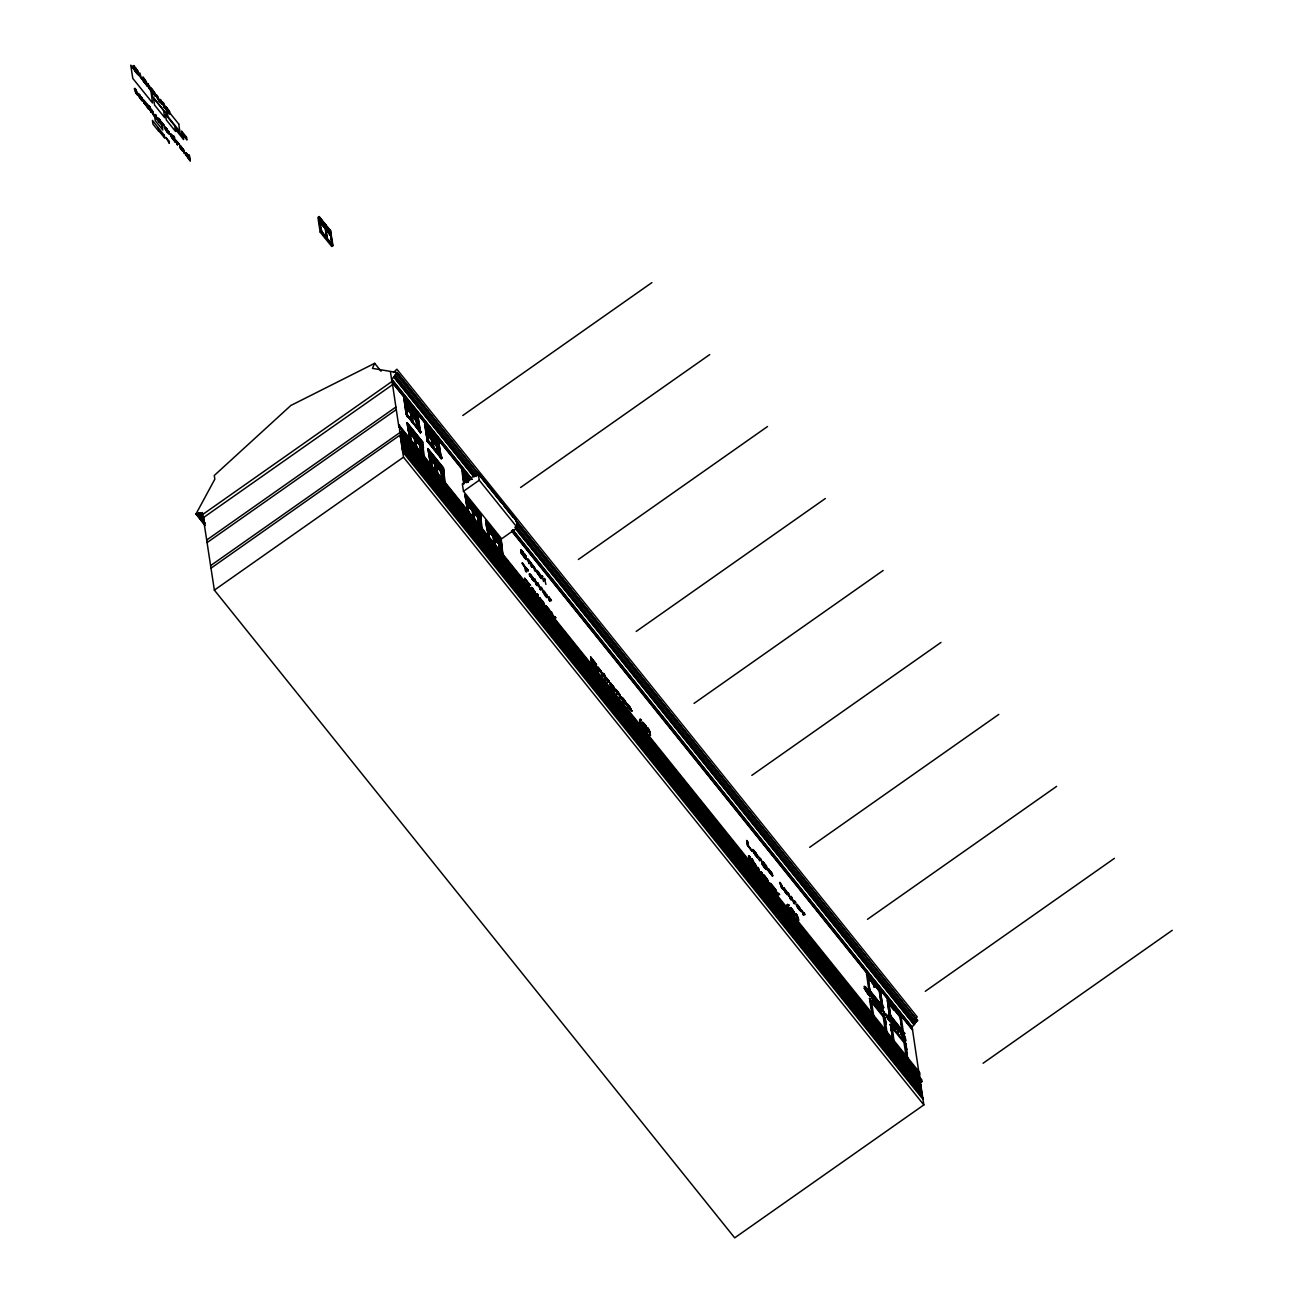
<?xml version="1.0" encoding="UTF-8"?>
<svg xmlns="http://www.w3.org/2000/svg" width="1303" height="1303" viewBox="0 0 1303 1303"><rect width="100%" height="100%" fill="white"/><g stroke="black" fill="none" stroke-linecap="round" stroke-linejoin="round"><path stroke-width="1.5" d="M155.106 94.37L152.321 91.959L152.532 90.396M171.279 135.105L173.706 139.682M546.592 607.198L549.475 611.824L548.335 611.14M901.562 1034.663C913.826 1048.508 894.395 1024.907 904.298 1038.54M549.1 612.296C548.27 612.247 541.25 603.582 550.371 614.316M765.382 864.687L766.343 865.86C769.552 877.456 756.636 856.364 765.382 867.586M773.2 889.77L770.904 886.301M869.867 996.127L869.736 994.352M179.537 146.799L180.384 146.816M179.7 146.473L180.189 148.184M536.364 571.805L540.077 575.144L536.282 570.453L537.243 571.659M874.264 1000.753L877.261 1005.444M892.115 1024.093L891.757 1022.334M550.355 614.381L548.954 609.511L550.061 610.586M550.55 613.729L548.84 613.224M381.046 371.225L374.678 363.309L372.446 368.374L397.171 372.528L391.633 379.662L471.784 479.439M478.12 472.908L516.281 520.402L517.389 527.715L501.639 538.79L463.477 491.296L462.353 483.983L478.12 472.908L479.243 480.221L915.129 1022.904L911.97 1027.383L912.491 1029.614L511.737 530.761M644.545 726.993C655.653 741.26 635.831 719.093 645.555 727.107M794.358 915.048L792.191 910.911L793.185 911.791M406.617 413.198L405.852 413.735L407.66 417.074M427.433 439.111L426.7 439.909L427.465 439.355L442.238 457.76L441.065 458.053L442.206 457.5L440.854 457.206L441.44 458.037M889.721 1015.982L889.949 1014.858L904.771 1033.507L903.875 1034.452L889.477 1016.161L887.343 999.808L901.204 1017.089L903.484 1033.132M411.813 407.904L409.94 404.956M419.159 429.925L416.911 415.266L411.715 408.784L412.139 407.676M428.394 442.271L426 426.895L437.564 441.294L439.974 455.822L437.727 441.18L430.772 431.472M432.531 434.697L432.954 433.59M873.075 983.097L867.717 976.729L879.281 991.127L881.512 1005.753L879.444 991.013L874.232 984.547C870.29 974.823 873.873 986.941 872.456 980.703M874.232 984.547L874.655 983.439M895.161 1009.564L893.272 1006.616M893.891 1009.011L888.532 1002.642L900.096 1017.04L902.327 1031.667L900.243 1016.926L895.047 1010.444L895.47 1009.336M166.556 108.475L169.455 113.752M769.193 882.848L772.923 886.301L769.275 882.652M889.412 1015.721L889.998 1015.118L889.216 1015.656L904.021 1033.719M788.755 905.308L788.103 906.676M788.396 905.504L788.315 907.572M133.932 66.876L138.493 72.659L136.31 69.303M521.851 551.088L526.347 559.655M623.257 701.242L621.564 697.17M539.833 588.875L540.745 590.015L541.999 588.516L540.957 587.213L540.191 588.679C532.422 570.681 545.696 600.357 538.286 584.917M794.407 903.875L795.661 902.376L794.618 901.073L793.869 902.539C786.458 886.398 796.345 907.116 793.494 902.735M794.016 902.442L794.618 901.073M790.579 907.523L792.419 909.934M791.263 909.103L792.566 909.82M142.939 78.017L145.757 81.731M183.006 149.829L180.645 146.425M611.009 683.863L613.632 687.593L610.26 684.091L611.172 686.551L614.902 690.867L612.931 688.717M891.594 1022.448L895.096 1025.64M164.308 126.88L167.305 129.192M627.215 703.767L626.857 705.298M137.613 73.734L133.118 65.59M180.417 146.653L180.123 145.35M525.646 558.417L525.272 556.935M610.96 683.994L609.951 682.658L611.188 683.489M753.557 850.843L756.326 854.459L752.808 849.426M877.554 1004.108L874.118 999.499L875.372 1000.313M895.177 1026.064L891.659 1021.031M644.773 724.566L642.656 722.204M625.977 704.548L624.512 702.789M143.33 80.672L145.594 82.236M182.778 150.839L180.759 147.728L183.153 151.181M537.341 572.994L539.817 576.284M610.895 685.427L613.811 688.782L612.573 687.935M756.343 855.778L752.629 850.908L753.883 851.576M875.062 1002.268L877.978 1005.623L877.18 1005.232M894.575 1025.673L892.555 1024.223M787.533 904.38L787.159 905.504M167.338 108.866C164.781 104.973 172.745 115.934 167.826 109.485M650.539 735.446L649.545 730.722M798.413 920.798L798.544 918.729M142.825 99.81L139.242 94.81M168.999 131.864L169.423 133.672L165.579 127.841M543.481 591.79L547.618 597.311L547.195 595.504M629.365 706.389L631.646 710.754L628.095 705.037M771.848 873.043L772.598 875.469L768.754 869.638M797.436 904.917C810.499 922.817 789.227 895.21 799.944 908.761M797.306 905.536L800.351 909.315L797.159 905.65M538.432 584.803C535.386 590.129 532.911 569.036 536.575 584.819M790.237 898.695L788.25 893.141L790.237 898.695L791.165 899.836L792.094 898.663M537.862 583.353L536.885 584.558L534.425 579.395M791.524 897.213L790.563 898.418L788.087 893.255M142.939 100.836L138.721 95.461L142.597 101.097M543.954 592.865L546.234 596.399M800.172 910.455C806.036 916.481 790.709 897.653 800.058 910.162M205.043 525.565L196.053 513.887L214.832 479.146L214.262 475.497L290.846 405.477L374.678 363.309M921.026 1086.555L400.705 438.981M921.302 1088.38L400.982 440.805M921.579 1090.204L401.275 442.629M921.872 1092.028L401.552 444.47M922.426 1095.693L402.106 448.118M922.98 1099.357L402.676 451.783M393.473 372.511L396.878 369.221L917.214 1016.943L914.95 1019.141M554.655 616.596C556.951 620 554.801 614.641 553.628 617.475C547.162 605.406 554.687 615.179 552.879 617.671M553.775 617.361L554.801 616.482M166.703 130.854L165.514 128.508L169.569 133.981L166.67 131.554L164.487 127.108M546.592 596.481C548.644 602.556 536.152 580.796 546.706 594.999M629.544 708.783L627.737 705.591L631.792 711.08L627.297 705.786M772.402 876.039L768.689 870.29L768.786 871.121M799.097 909.787L801.426 911.481M870.078 996.192L870.143 995.134M133.134 67.772L134.258 69.271M139.877 73.001L141.555 78.897M142.972 76.861L143.916 78.033M142.271 78.131L145.219 81.389M144.796 79.434L145.985 81.144M134.421 88.995L135.724 92.822C139.942 99.517 133.851 86.519 136.962 94.191M135.056 88.392L136.929 92.122L136.049 91.031M145.643 82.04L146.066 82.822L142.385 77.903M135.089 89.826L136.294 93.393M135.984 90.558L136.017 89.598M145.985 83.376L145.317 82.545M144.177 80.525C140.072 75.997 145.887 86.242 146.131 83.262M146.18 84.679L142.646 79.108M146.75 83.083L147.337 86.112L146.392 84.923M148.086 83.881L150.692 90.591M148.689 87.643L147.695 83.799L148.363 84.63M148.281 85.2L147.614 84.369M149.161 85.933L150.285 87.382M138.672 95.005L140.187 95.803M148.917 88.197L148.444 85.102M151.93 89.37L151.132 88.067L153.624 91.08M139.502 95.298L141.701 98.784L140.594 96.65M152.321 91.959L152.239 90.233M151.702 92.904L152.809 93.979L150.969 88.181L152.549 96.389L166.882 114.224L165.904 107.791L151.555 89.94M152.646 94.093L152.565 92.399L154.992 95.591M144.291 100.901C141.457 96.178 144.519 104.892 145.187 103.344M160.188 99.647L161.149 100.836C164.536 109.875 153.607 93.816 157.875 96.455L158.705 100.184L160.725 101.976L160.35 99.533L160.562 102.09L159.552 101.243M144.812 103.996L143.623 102.53L148.689 108.817L146.425 104.566L148.526 108.931L147.337 107.449M145.659 103.556L146.816 103.735L144.438 100.787M146.653 103.833L148.005 105.217L146.262 104.68M148.493 106.195L151.409 112.53L150.806 111.097M148.949 105.706L150.92 108.849L149.959 108.328L150.496 110.511M158.526 99.549L156.735 95.347M149.161 107.025L150.725 111.716M149.878 107.856L149.91 106.895M161.149 100.836L160.35 99.533M165.009 108.133L163.673 103.002L162.175 101.813L163.054 105.168M162.924 103.116L162.256 102.285M152.207 113.003L151.816 109.957L153.217 114.762L162.419 126.228L161.1 121.521L162.419 123.329M151.669 110.071L154.634 115.853M163.657 103.963L164.764 105.413M164.65 107.693L163.543 106.113L164.504 107.807M153.298 114.371L152.793 111.178M165.269 108.051L165.041 107.774M169.993 113.833L165.579 108.002L168.967 113.019M156.23 115.446L156.588 118.964L156.23 115.446C153.819 112.009 157.028 119.192 154.096 115.511M165.432 108.1L166.523 109.68M162.142 125.772L162.794 130.007L155.269 120.658L154.617 116.407L155.236 117.107M168.543 110.755L166.377 107.335M158.591 119.501C160.448 127.189 153.901 111.683 160.432 120.642L159.275 119.746M166.963 110.087L168.869 112.465L165.66 107.188M160.432 120.642L158.787 119.127M162.745 124.062L163.999 125.56L163.298 124.485M163.901 124.958L162.891 124.485M165.286 128.15L168.494 131.815L165.416 127.955M166.833 131.44L169.569 133.981M173.592 136.001C174.309 140.317 172.517 133.655 174.537 137.19L175.27 141.913L173.788 140.219M173.999 139.844L171.719 135.431M174.097 140.431L173.429 139.91M176.003 140.366L176.687 143.672C178.967 147.451 176.117 138.59 177.485 144.975L176.003 140.366L179.048 144.307L177.11 141.441M182.827 149.373L183.088 150.252L180.661 147.369M182.485 149.878L183.267 151.457L180.596 147.842M183.446 149.454L184.358 153.542L183.723 149.943M188.642 154.748L190.157 160.758L189.603 155.937L188.642 154.748L188.723 156.425L185.629 152.679M188.902 158.298C180.482 147.044 194.212 162.24 186.769 154.161M186.101 155.073L189.293 159.047L187.681 157.728M190.157 160.758L189.212 159.569L190.319 160.644M330.75 230.973L319.186 216.575L317.932 217.471L320.163 232.097L331.728 246.495L332.998 245.599L330.539 230.843M319.154 217.682L322.085 220.402L322.476 225.452M320.326 221.836L325.229 228.709L326.646 237.96L321.564 231.625L319.186 216.575M321.792 220.956L324.724 223.676L324.936 228.514L324.594 226.315L319.496 219.865M320.375 222.21L325.473 228.546L320.082 221.999M322.607 222.813L322.786 224.898M330.392 230.729L327.46 228.009L330.392 230.729L330.604 235.566L330.262 233.367L325.164 226.917L330.734 233.025M320.163 232.097L321.434 231.201L332.998 245.599M327.281 227.781L325.294 224.393L328.437 231.95M326.043 229.263L330.653 235.924L332.07 245.176L331.125 235.599L325.75 229.051M196.15 514.473L197.404 513.594L205.043 523.089M205.076 523.383L197.453 513.887L198.707 512.991L203.805 519.327M203.936 520.206L198.838 513.871L200.125 513.138L203.936 517.894M202.763 514.441L391.91 381.502M469.813 478.869L391.991 382.007L469.748 478.494M203.268 517.731L392.415 384.792M206.688 540.028L395.835 407.09M405.282 404.972L405.347 400.868L410.559 407.35M207.079 542.585L396.226 409.647M406.992 405.722L408.246 409.875M408.49 409.696L407.855 405.575L408.49 409.696L410.624 412.367L409.989 408.23L410.298 410.233M405.591 407.92L410.738 413.1L412.09 421.977L408.719 417.774M406.113 406.748L407.627 409.859L407.92 407.269M407.318 407.872L408.165 407.562M411.715 408.784L410.706 407.236M406.145 414.501L403.995 398.148L417.872 415.429L420.315 431.358L417.709 415.543L403.849 398.262L406.275 414.191L420.38 432.287M406.585 414.501L420.527 432.791L419.371 431.358M410.852 412.253L411.455 411.667L415.983 417.432L410.82 412.106M412.66 412.774L416.292 419.419L415.022 415.722M411.145 414.24L411.145 409.679M411.259 414.973L416.406 420.152L417.481 427.254M210.597 565.632L399.744 432.694L399.418 424.957L398.637 425.381L919.641 1074.112L919.788 1078.412M413.295 416.911L411.781 413.8M416.911 415.266L418.247 428.508M407.041 422.677L422.661 442.108L407.041 422.677L408.034 428.752L407.204 423.328M416.585 425.918L416.406 420.152M410.787 439.795L409.109 426.586L420.674 440.968L422.905 455.594M200.125 513.138L202.486 512.616L214.36 590.129L734.697 1237.85L923.843 1104.911L920.472 1082.972L921.547 1081.979L401.21 434.257L401.829 431.602L399.744 432.694M409.403 428.215L411.536 430.886L412.171 435.463M210.988 568.189L401.21 434.257M408.36 429.29L410.184 439.697L407.937 428.459L410.331 439.583M409.093 430.804L409.696 430.202L413.605 436.407L412.074 433.166M411.145 431.602L414.533 437.955L413.279 434.274M410.136 433.085L411.764 436.326M411.846 432.873L411.536 435.446L410.038 432.352M424.648 424.175L438.688 441.342L441.131 457.272L438.525 441.44L424.648 424.175L427.319 441.538L428.622 442.873M426.097 430.886L426.162 426.781L432.677 434.583M414.435 435.707L417.204 442.499L415.69 439.404M420.38 432.905L421.39 431.586L420.038 431.293L420.625 432.124M419.908 443.02L415.364 437.254L416.879 440.365M413.914 438.411L415.396 437.401M410.868 442.401L409.109 426.586M417.432 438.215L417.742 440.219M415.185 440.577L417.172 449.014M427.807 431.635L429.062 435.772M428.345 433.915L428.671 431.472L429.29 435.609L431.44 438.28L430.169 434.583L430.479 436.57L431.961 435.577L434.094 442.825M417.432 442.792L417.204 437.938L417.204 442.499M421.879 452.271L420.674 440.968M428.443 435.772L426.928 432.661M422.237 442.043L424.501 457.223M430.495 436.717L426.602 430.527M214.36 590.129L403.49 457.19L400.135 435.251L920.472 1082.972M462.76 415.527L651.907 282.588M419.68 446.196L421.406 452.858M427.319 441.538L426.651 434.502M430.918 439.453L427.042 433.394M433.476 438.688L434.73 442.825M433.704 438.981L437.108 445.333L435.837 441.636M422.97 447.173L423.394 448.004L422.661 442.108M432.075 440.886L437.222 446.066L438.574 454.942M434.404 440.235L433.801 440.821L431.651 438.166L432.27 437.58L436.163 443.769L434.632 440.528M437.727 441.18L439.062 454.421M428.589 454.486L431 465.611L427.856 448.574L443.476 468.005L444.193 473.917L443.786 473.087M437.401 451.832L437.222 446.066M429.013 454.552L427.856 448.574M430.218 454.128L432.352 456.783L432.971 461.376M429.892 456.555L435.055 461.881M432.889 459.063L434.42 462.321L435.87 461.181L438.02 468.412L436.505 465.318M434.094 460.187L435.349 463.868L433.215 461.213L432.58 457.076L432.352 461.36L430.837 458.249M441.489 457.89L441.196 458.819L440.186 457.272M441.18 458.2L441.701 457.483L427.351 439.648M434.73 464.308L436.212 463.314M434.827 465.041L436.554 471.702M437.613 464.568L441.017 470.92L440.381 466.783L440.056 469.227M438.329 465.839L437.71 466.425L435.544 463.607L440.088 469.373M442.694 478.185L441.489 466.881L429.925 452.483L432.319 467.875M443.476 468.005L427.71 448.688M445.317 483.12L443.215 467.842L444.193 473.917M461.816 470.122L467.777 477.533L461.816 470.122L463.787 484.179M464.585 483.006L463.168 472.842L469.683 480.644M462.988 477.175L463.607 476.589L465.757 479.39L465.432 481.833M464.813 477.696L466.067 481.833M465.041 477.989L466.295 481.67M463.412 479.895L466.295 482.257M469.943 479.651L467.614 477.647M468.363 479.325L467.761 476.914M463.477 491.296L479.243 480.221M467.858 508.023L466.93 498.544L478.494 512.942L480.726 527.568M465.594 500.547L468.005 511.737L464.862 494.635L480.481 514.066L481.198 519.978L480.774 519.148M466.018 500.613L464.862 494.635L480.481 514.066M469.65 504.847L469.047 505.434L466.881 502.616L472.044 507.942M468.95 503.577L472.354 509.929L471.1 506.248M467.956 505.043L472.468 510.662L473.82 519.555M469.357 507.421L467.223 504.766L469.357 507.421L469.357 502.844L469.976 507.437M471.425 508.382L472.875 507.242L475.025 514.473L472.875 511.818L472.256 507.681L475.318 511.9M472.582 509.815L473.184 509.229L477.712 514.994L474.927 512.616M474.39 510.336L475.644 514.49M472.989 512.551L474.715 519.213M475.562 512.177L475.253 514.766L475.253 510.19M479.976 526.07L478.494 512.942M478.022 516.982L477.387 512.845L478.022 516.982L475.888 514.327M520.581 487.501L709.728 354.563M482.338 529.279L480.221 513.887L481.198 519.978M486.98 527.178L488.82 537.65L485.677 520.548L501.28 539.979L502.991 555.273L501.118 544.621L502.176 545.778M485.84 521.2L486.671 526.624L485.677 520.548M478.869 527.047L478.136 517.714L478.592 525.272M487.745 524.457L499.31 538.856L487.745 524.457L489.488 539.344L486.41 526.445M487.729 528.676L488.332 528.09L492.86 533.839L487.697 528.529M490.075 531.477L490.4 529.051M488.772 530.956L493.283 536.575L494.635 545.452M489.863 531.331L490.71 531.038M490.172 533.334L488.022 530.663L490.172 533.334L490.172 528.757L490.791 533.35M490.4 533.627L493.169 535.842L492.534 531.705L489.765 529.49M492.208 534.149L493.69 533.139L495.84 540.387M493.397 535.728L494 535.142L498.528 540.892L495.743 538.53M495.515 538.253L495.824 535.81L496.459 540.403M493.804 538.448L495.531 545.126M496.362 538.09L496.068 540.68L498.202 543.335L496.068 536.103M498.202 543.335L498.202 538.758L498.593 543.058M500.873 539.914L502.013 545.892M501.28 539.979L485.514 520.663M521.656 552.993L520.858 551.706L521.949 553.742M525.728 555.583L526.184 557.13L525.386 555.827M527.617 558.873L529.083 563.482L527.617 558.873L529.116 560.599M522.259 563.189L528.318 570.437C517.812 561.707 523.545 558.775 525.435 570.958C529.311 576.04 522.438 561.381 528.252 571.105M528.725 559.948L533.969 566.789M529.083 563.482L528.871 560.925L529.246 563.368M531.673 564.362L535.093 569.134M532.243 567.408C530.94 560.925 533.693 569.997 531.298 566.235L529.295 561.023M531.298 566.235L532.406 567.294M534.621 570.046L535.582 571.251L534.181 567.424M524.62 578.613L527.226 581.545L528.855 586.936M539.54 576.154L537.585 572.734M539.654 574.362L537.308 571.528M540.094 576.463L540.142 575.6M540.338 576.903L541.201 578.548L539.817 576.692M530.435 585.405L524.523 578.043M542.993 576.675L541.885 575.6L543.563 581.496M545.941 584.444L544.41 578.434M533.041 592.474C531.738 585.975 534.507 595.096 532.096 591.285C528.741 581.057 536.624 593.598 536.641 596.644M545.371 579.623L544.263 578.548M532.601 589.493L532.487 587.653M578.385 559.476L767.532 426.521M540.957 587.213L541.999 588.516M535.077 592.914L534.686 591.806M535.68 595.438L535.012 592.344M537.259 594.445L538.286 594.852L537.162 593.777L538.839 599.673L537.373 595.08L538.481 596.155M543.546 592.246L543.791 592.963M540.761 599.657L539.898 597.93L542.439 601.025M540.989 600.08C540.468 604.739 541.641 596.904 544.117 603.989M547.765 597.621L542.797 591.204M549.524 597.865L548.4 596.79L550.534 599.087M542.846 601.97L542.227 601.481M550.192 599.233L550.86 599.95M548.921 600.211L548.563 596.676L549.882 601.4L549.671 598.859M551.348 600.113L550.762 599.657M544.817 606.807L543.84 605.602M548.27 608.664L549.149 609.657L547.455 607.556M546.657 607.231L549.231 610.195L547.586 608.126M549.214 613.127L547.195 610.26M553.026 618.143L551.804 616.449L552.765 617.329M590.65 657.184C605.928 676.534 586.464 651.63 592.116 660.295C603.37 676.11 589.461 655.49 592.442 662.461L597.1 668.716L591.529 661.794L590.65 657.184L596.302 664.351M596.318 665.996L592.116 660.295M636.206 631.434L825.353 498.495M592.442 662.461L592.034 660.963M599.168 671.599C597.849 665.1 600.618 674.205 598.207 670.41C596.106 659.79 605.569 681.567 602.214 672.837M598.207 670.41L597.849 666.892M602.605 675.866L600.797 670.931M601.644 674.677L601.123 671.468M604.592 674.596L603.484 673.521L605.602 676.55L604.641 676.029L606.09 680.231L603.175 673.895M604.315 677.821L604.136 676.664M606.384 677.804L607.849 682.414L606.384 677.804L609.413 681.746L608.354 680.215M613.811 688.782L611.123 685.166M613.648 688.896L613.697 688.033M615.635 689.336L617.117 693.929L615.635 689.336L617.915 691.828M616.742 690.411L619.609 694.466M617.117 693.929L616.742 691.486L617.573 691.893M620.163 695.183L620.554 698.213L618.746 693.277M619.593 697.007L619.072 693.799M623.062 698.538L626.108 702.887L623.681 699.662M623.828 699.548L622.606 698.603L625.326 703.034M626.32 704.255L625.163 703.131M627.525 705.232L629.04 706.031M628.355 705.542L630.554 709.011L629.43 706.894M628.535 707.806L631.792 711.08M639.952 719.093L641.434 720.022L640.376 720.266M639.447 720.054L641.565 725.494L639.675 720.982M642.705 725.804L647.803 731.83M641.011 723.246L642.216 726.308L640.359 720.575M649.839 733.915L647.982 728.165L649.383 730.836M648.633 728.996L647.819 728.279M694.027 703.408L883.173 570.47M751.831 775.383L940.978 642.428M752.01 851.103L747.385 845.354L746.831 840.533L748.459 845.908L752.173 850.989L747.547 845.24L746.831 840.533M748.459 845.908L747.808 841.754M752.531 849.784L753.883 850.354M754.502 853.546L753.834 852.048M748.557 856.462L750.267 860.957L749.388 857.179M749.176 855.859L751.147 859.003M750.121 858.009L750.137 857.048M750.495 860.452C748.622 854.621 753.46 866.462 750.267 860.957M756.391 854.915L753.671 852.162M753.395 864.866C752.092 858.368 754.86 867.472 752.45 863.677L751.88 858.84L753.427 862M755.137 855.045L756.066 856.022M756.489 856.674L757.597 857.749L756.587 856.218M756.049 865.273L756.831 869.134L752.841 860.029M758.493 856.104L759.975 860.697L758.851 859.622M751.636 862.684L751.098 861.641M760.854 858.97L760.121 858.172M759.6 858.286L761.375 860.143L759.6 858.286L759.812 860.811M752.45 863.677L751.88 858.84M756.831 869.134L755.365 864.72L753.02 862.407M758.02 869.671L757.841 867.326L758.623 871.186L762.776 876.219L760.48 873.727M763.2 865.306L762.206 864.084M758.818 868.531L759.323 871.74L757.678 867.44M765.512 865.485L765.594 867.212L762.923 862.521L765.447 866.935M766.783 869.557L766.343 865.86M765.692 867.798C764.209 867.717 759.682 859.133 763.411 862.195M761.506 874.166L761.294 871.626L761.196 873.987M761.131 871.74L762.613 876.333M763.509 874.688L764.991 879.281L763.509 874.688L765.382 876.756M764.617 875.763L768.233 881.219L768.428 883.564L765.284 877.342M764.991 879.281L764.763 876.724L765.138 879.167M771.034 872.228L771.506 873.727L768.884 869.867M809.652 847.341L998.798 714.402M768.933 871.023L771.734 874.525L770.806 874.15M766.946 879.15L766.001 878.124M767.972 869.899L772.744 875.779M767.451 882.359L767.158 879.623M770.415 886.936L769.861 885.323L771.05 887.473M779.683 882.489L782.109 886.187L780.074 882.587M772.76 886.415L773.835 887.229L773.982 891.089M779.536 882.603L782.842 889.183L782.012 888.483M773.184 889.167L769.373 883.076M777.549 894.021L774.682 888.288L776.897 894.395M772.972 889.786L771.213 887.359M775.562 889.688L774.519 888.402M781.311 887.571L780.432 883.792M776.8 894.786L775.578 893.092L776.816 894.2M779.455 894.526L778.575 893.141L777.386 894.119L775.725 889.574M791.165 899.836L788.25 893.141M788.657 904.559L789.146 905.487L787.37 904.494M795.661 902.376L794.455 901.187M790.269 907.865L791.41 908.989M787.305 904.738L789.439 910.846L787.549 906.334M791.393 911.921L790.693 909.966L794.26 915.406M793.804 914.901L790.53 910.08M794.097 915.504C797.127 918.485 793.478 909.559 794.504 915.895M797.469 917.719L795.856 913.517L797.941 917.654M796.508 914.331L795.693 913.631M802.225 910.553L803.707 915.146L802.599 914.071M803.544 915.26C806.964 912.54 800.449 911.758 804.195 912.963M798.12 920.749C795.775 920.488 799.211 916.139 795.856 913.517M867.472 919.315L1056.619 786.377M866.528 973.911L880.242 991.29L882.831 1007.105L880.405 991.176L866.528 973.911L868.808 989.954L883.059 1008.555L883.906 1007.349L882.554 1007.056L883.141 1007.887M868.368 994.433L864.378 988.179L867.798 993.749M865.257 988.195L865.567 988.733M865.159 989.482L864.215 988.293M868.596 989.824L869.134 988.944L869.101 990.247M870.339 992.707L869.02 991.388L883.059 1008.555L881.74 1007.219M864.866 988.179C862.244 979.97 876.398 1003.945 866.625 988.635M869.231 994.726L867.505 993.228M871.886 998.326L870.746 994.58L873.254 997.707L872.277 997.186L873.352 1000.248M873.157 998.277L872.244 995.753M870.306 1004.32L872.701 1015.444L869.573 998.424L885.177 1017.855L885.91 1023.751L885.486 1022.92M873.89 1001.274C871.919 998.798 874.541 1003.082 872.277 997.186M870.713 1004.385L869.573 998.424M877.375 1003.652L874.166 999.629M877.163 1003.945L877.701 1004.988L875.502 1002.382M874.932 1001.095L874.101 1000.867L877.538 1005.981M877.961 1006.633L879.069 1007.708L878.059 1006.177M880.828 1007.789L879.965 1006.063L881.317 1007.919M881.072 1008.213L881.284 1010.77L881.072 1008.213L884.884 1014.939L883.76 1013.848M881.284 1010.77L880.339 1009.581L881.447 1010.656M882.897 1008.033L883.401 1007.333L869.068 989.482L869.02 991.388M883.418 1011.649L883.255 1010.639M895.047 1010.444L894.053 1008.897M885.177 1017.855L869.41 998.538M889.477 1016.161L887.343 999.808L901.204 1017.089M889.916 1016.161C891.154 1021.324 889.346 1021.259 890.503 1022.236M925.293 991.29L1114.423 858.335M889.542 1021.063L885.584 1014.141L889.216 1017.79M887.034 1032.97L884.916 1017.676L885.91 1023.751M889.069 1017.904L888.988 1016.226L891.154 1018.62M889.102 1019.907L886.675 1015.33L887.815 1016.145M889.64 1020.542L887.506 1018.555M891.382 1021.373L893.728 1023.116M892.343 1022.578L891.545 1021.259M891.692 1030.95L893.516 1041.358L890.389 1024.337L905.992 1043.768L907.686 1058.981L905.829 1048.41L906.888 1049.55M890.552 1024.989L891.382 1030.412L890.389 1024.337M892.685 1023.637L895.242 1026.503L891.822 1022.562M891.105 1030.233L893.679 1041.244M892.262 1023.979L895.438 1027.806L894.005 1026.634M895.34 1028.262L896.448 1029.337L895.438 1027.806M897.344 1027.692L898.826 1032.302L897.718 1031.227M899.64 1030.966C896.611 1028.425 902.539 1033.947 898.5 1029.614M899.982 1031.243L898.223 1029.468M397.171 372.528L917.507 1020.249L915.129 1022.904M903.712 1033.947L904.217 1033.246L889.884 1015.395M903.875 1035.087L904.119 1036.651L900.552 1033.067L905.552 1040.983L903.875 1035.087L904.119 1036.651M912.491 1029.614L918.957 1073.02M904.982 1036.162L905.552 1040.983M904.543 1039.387L900.943 1032.709M905.569 1043.703L906.725 1049.664M905.992 1043.768L890.226 1024.435M921.547 1081.979L921.726 1079.666L401.373 431.944M983.097 1063.248L1172.244 930.309M554.166 618.762L555.844 617.769M779.617 894.428L776.93 895.194M428.247 441.522L426.162 426.781M468.673 513.431L466.93 498.544M894.2 1043.117L892.441 1028.246L904.005 1042.628L906.253 1057.254M918.973 1073.102L919.755 1072.678L399.125 425.218M649.822 734.224L648.764 734.452L650.262 735.397M649.317 734.517L649.969 733.149M155.106 94.842L152.484 91.861M186.541 153.77L186.345 155.09M770.578 883.776L771.865 887.229M155.725 96.308L155.334 93.621M545.827 605.83L545.924 607.964M551.804 616.449L553.466 617.573M915.83 1020.624L917.507 1020.249M782.989 888.597L783.869 887.832M139.112 94.174L138.102 93.409L137.809 94.533M650.099 735.511L650.23 732.188M530.223 575.079L531.087 575.307M783.901 888.939L785.367 889.868M787.077 893.532L786.214 893.304M642.754 725.51L646.223 727.383L645.36 725.331M647.216 728.686L645.669 728.051M645.816 727.465L643.438 723.621M641.434 720.022L640.229 721.341M796.638 919.804L797.843 918.501M554.068 618.778L553.156 618.55M794.113 914.999L794.39 914.152M793.429 912.279L792.908 910.585M170.742 133.834L170.612 135.887M185.401 152.598L186.866 153.559M777.044 894.281L776.034 893.711M773.07 890.389L774.275 890.91L773.835 887.229M146.425 104.566L148.005 105.217M137.955 93.523L140.121 95.331M626.792 703.767L629.528 706.275M767.76 868.466L769.389 869.622M621.58 697.252L623.762 699.076M642.493 722.318L646.858 727.742M783.119 887.571L784.276 888.223M179.667 146.539L180.808 147.255M874.215 1000.818L875.909 1002.137M790.416 907.637L794.651 913.566L793.788 913.045M165.416 106.553L167.354 108.182M904.608 1038.703L903.451 1038.019M152.076 90.347L154.78 93.816M646.939 728.686L644.382 727.107M168.869 112.465L165.481 106.667M536.396 570.225L537.65 571.04M624.153 702.757L626.14 704.434M794.227 913.436L794.113 911.628M892.408 1022.432L894.33 1024.614M761.669 874.052L760.496 873.336M146.245 84.027L143.867 81.34M142.744 100.983L141.457 100.136M521.689 551.185L523.399 552.667M801.231 911.628L796.345 904.608M138.102 73.848L134.942 70.085M869.313 994.792L865.436 989.71M155.66 96.129L154.829 95.705M155.204 96.031L155.855 94.712M168.478 132.841L165.074 128.704M630.701 709.94L627.574 705.705M800.335 910.341L799.488 909.852M133.492 68.163C134.046 70.036 138.281 76.47 138.949 74.19M138.362 74.971C141.147 74.857 130.414 63.684 135.707 68.196M177.11 142.548L178.104 143.118M526.054 559.443L524.148 555.143M545.892 606.025L547.602 607.459M901.187 1032.79L902.262 1033.784M133.72 65.557L133.655 67.219M553.742 618.746L552.179 617.394M777.516 895.389L775.953 894.053M528.709 561.023L531.054 563.222M531.868 564.965L533.334 566.023M171.328 135.137L172.419 135.919M763.477 862.684L763.2 864.459M887.278 1015.542L886.691 1016.584M143.411 80.509L144.568 81.34M537.422 572.848L539.979 575.698M610.977 685.28L613.534 688.147M875.144 1002.121L877.636 1004.532L877.522 1003.538M164.829 126.782L168.836 131.978M768.004 868.58L771.295 872.489M797.192 904.429L796.182 904.38L797.127 906.937M796.687 904.282L798.609 905.976M533.937 580.926L533.041 580.405M787.615 894.803L783.331 889.021M787.11 894.656L787.81 893.369M532.829 589.917L534.23 591.204M532.683 590.031L534.067 591.318M540.843 600.194L542.39 601.367M598.794 669.139L599.624 669.547M616.742 691.486L617.931 692.251M753.183 862.309L754.209 863.172M764.617 876.838L765.789 877.587M880.909 1008.327L883.092 1010.753M529.702 573.825L533.155 577.652L534.295 580.943M773.917 890.877L772.06 889.216M188.414 158.152L189.212 158.477L188.968 156.849M772.956 888.304L772.109 887.799M772.467 888.157C774.422 889.216 772.027 884.753 770.806 884.167M162.256 123.443L163.07 123.932M530.484 575.063L533.074 578.63M533.155 579.688L531.95 578.744M623.225 698.848L622.362 698.62L622.541 699.76M142.711 79.32L144.014 80.639M610.749 684.254L609.918 684.254L610.553 685.622M152.288 89.972L155.171 93.735M526.217 559.329L524.702 558.059M765.643 868.303L763.477 865.534M869.72 995.818L868.726 995.134M165.709 128.069L167.207 129.795M170.888 134.144L173.674 137.678M546.723 606.465L545.582 606.09L546.56 609.136M627.394 704.125L628.812 705.672M790.856 907.865L793.218 910.618M530.044 574.086L534.279 580.584M533.611 580.682L529.669 575.16M622.736 697.903L621.319 697.48L623.762 701.942M133.558 65.671L134.502 66.323M865.713 987.283L864.182 986.436L868.629 993.521M142.288 100.689L140.61 99.142M772.093 875.632L769.014 871.805M145.969 84.255L143.607 80.884M539.963 576.594L536.657 571.431L537.634 572.261M152.712 90.77L154.454 93.099M532.487 565.404L533.839 567.114M173.527 139.307L171.279 135.577M888.923 1019.532L887.164 1017.203M162.566 123.687L163.461 124.388M550.029 598.859L550.908 599.543M177.631 142.923L179.048 144.307L178.299 143.639M608.012 680.361L609.267 681.844L607.638 679.889L607.849 682.414M629.854 709.451L631.629 711.177M803.853 913.094L805.107 914.592M179.977 145.447L180.808 146.034M525.467 558.091L521.819 552.895M536.803 570.453L538.611 572.212M599.461 669.661L600.341 670.328M753.036 849.768L755.789 852.716M874.525 999.727L876.349 1001.486M891.904 1021.373L895.959 1027.253M761.017 873.596L760.121 872.88M138.134 74.532L134.16 69.401M180.71 146.669L182.404 148.705M521.998 551.381L524.995 555.355M525.842 559.003L521.851 553.873M869.345 995.476L868.221 994.547M155.024 116.667L152.76 113.703M599.413 669.172L601.66 672.12M753.639 862.439L755.284 864.443M881.528 1008.359L884.379 1012.822M173.592 139.796L172.11 138.33M548.905 611.873L547.423 610.407M765.187 867.163L764.372 866.251M892.881 1024.907L894.721 1026.748M171.817 134.812L170.107 134.111L173.201 139.388M784.113 888.337L787.94 894.444M786.865 894.151L784.797 891.578M611.026 684.808L612.996 687.104M875.209 1001.649L877.196 1004.043M182.713 151.164L179.895 147.272M755.789 855.485L752.776 850.794L756.326 854.459M765.741 868.922L762.369 863.97M771.506 884.656L770.415 883.874L771.311 886.463M532.715 579.33L530.94 576.92M793.836 914.511L792.468 913.11M165.334 108.507L164.39 106.911M643.633 723.149L645.571 725.559M134.356 66.437L138.379 72.268M523.269 552.049L520.923 549.768L520.874 550.811M599.82 670.019L600.976 671.566M764.763 866.316L763.819 865.094M167.159 131.815L169.406 134.095M545.99 595.878L544.361 593.663M159.422 120.169L160.367 121.358M550.355 599.657L551.446 600.716M137.206 73.066L135.642 71.111M524.897 557.537L523.334 555.567M539.181 575.389L537.781 574.004M533.693 590.471L536.152 594.526M881.936 1008.783L884.183 1012.122M876.903 1004.662L875.339 1002.479M894.281 1026.292L892.978 1024.581M765.627 877.277L766.864 878.857M143.639 78.717L146.376 82.724M154.568 95.152L153.282 93.507M180.661 146.148L183.283 149.568M763.884 862.733L761.946 861.234L761.978 862.733M611.026 683.586L613.941 687.495M866.918 989.156L865.371 987.56L868.71 991.55M548.53 611.465L546.364 608.42M139.437 94.81L141.88 98.214M532.715 579.77L530.565 576.121M754.274 852.292L755.691 853.986M784.601 888.858L787.387 892.897M144.405 81.454L145.464 82.431M181.589 148.786L182.648 149.764M182.225 150.627L180.954 148.998M612.605 688.065L611.335 686.437M772.76 889.77L770.578 886.822M150.529 90.102L149.698 88.262M782.549 888.451L781.393 884.981L781.523 887.066M605.96 679.384L605.309 678.521M319.398 217.503L321.857 220.565M322.036 220.777L324.48 223.839M325.066 224.556L327.525 227.618L328.144 232.504L327.933 227.667M327.688 227.83L330.148 230.892L330.832 235.387M319.968 219.539L325.082 225.973M319.74 219.702L330.506 233.204M320.163 221.738L331.288 235.696M325.815 229.426L330.897 235.762L332.314 245.013L327.216 238.677L324.887 223.774M332.07 245.176L326.988 238.84L325.115 224.067M397.268 373.114L501.59 502.974M504.131 506.15L513.04 517.226M515.581 520.402L917.605 1020.835M581.236 604.12L583.777 607.296M395.998 374.01L477.468 475.644M516.868 524.457L916.384 1022.008M394.793 375.183L476.214 476.54M394.923 376.062L475.074 475.823M515.776 526.51L915.26 1023.783M393.978 376.73L474.145 476.637M514.832 527.178L914.315 1024.451M393.685 377.088L473.836 476.865M515.825 529.132L914.022 1024.81M391.926 379.303L472.093 479.211M512.796 529.751L912.295 1027.171M512.502 530.109L911.97 1027.383M511.574 530.875L912.54 1029.989M873.238 982.999L874.394 984.433M405.2 400.982L416.748 415.38M463.005 472.956L468.787 480.156M404.728 401.324L416.276 416.015M425.527 427.221L437.14 442.222M462.793 473.722L468.314 480.481M868.01 978.374L870.143 981.029M871.87 982.82L875.339 987.267M890.372 1005.851L893.842 1010.167M407.611 405.738L409.761 408.393L410.38 412.53M410.917 409.842L413.051 412.497L413.914 416.927M413.279 412.79L415.413 415.445M426.065 428.687L428.198 431.358L428.834 435.495M428.426 431.651L430.56 434.306L431.195 438.443M431.716 435.739L434.176 440.398L432.026 437.743M434.094 438.704L436.228 441.359L436.863 445.496M463.054 474.748L465.204 477.419L465.839 481.556M465.432 477.712L467.875 482.354M407.22 406.015L409.354 408.67M428.036 431.928L430.169 434.583M405.787 404.614L410.315 410.38L407.53 408.002M407.692 407.448L405.249 402.79L407.383 405.445L408.018 409.582M411.211 411.829L413.36 414.501M413.588 414.777L415.722 417.449M426.358 430.69L428.508 433.345L426.39 430.837L425.788 427.661M428.736 433.638L430.87 436.293M464.34 483.169L463.396 476.898L465.497 479.406M405.575 404.924L407.709 407.595M411.243 411.976L413.377 414.647M413.605 414.924L416.048 419.582M428.752 433.785L430.902 436.44M434.192 440.544L432.059 437.889L432.352 439.877M463.396 476.898L465.529 479.553M168.136 109.517L169.651 111.83M462.972 477.028L465.138 479.83M466.067 481.377L463.298 479.162L466.067 482.419M405.689 406.471L416.813 420.429M426.504 432.384L437.629 446.343M463.51 478.445L466.8 482.647M411.65 414.696L416.162 420.315L416.976 425.641M412.383 416.39L415.771 420.592M426.407 433.834L428.671 436.635M433.199 442.287L436.586 446.506M406.552 413.735L420.95 432.026M441.766 457.923L427.254 439.991L424.811 424.061M868.954 989.84L883.467 1007.773M889.77 1015.754L904.282 1033.686M406.259 414.093L420.69 432.059M427.075 440.007L441.505 457.972M429.534 443.688L432.905 447.89L431.554 439.013M436.326 452.141L434.062 449.323L432.71 440.447M871.235 993.521L873.482 996.323M875.779 999.173L878.027 1001.974M903.81 1034.012L904.722 1033.246L903.37 1032.953L903.956 1033.784M427.465 441.44L441.342 458.705M903.712 1034.566L902.718 1033.018M871.121 994.678L872.082 995.867M868.889 992.3L869.85 993.489M746.668 840.63L747.661 841.868M870.583 994.694L871.626 997.935M765.219 864.785L766.18 865.974M768.623 869.834L771.669 873.613M904.754 1039.68L905.715 1040.869M771.588 874.639L772.581 875.893M543.644 591.676L546.69 595.455M408.637 426.912L420.201 441.31M441.017 467.223L429.453 452.825L431.407 465.627M466.458 498.886L478.022 513.268M408.898 427.351L414.321 434.111L416.52 448.444M435.365 460.317L440.805 467.077L442.711 479.52M472.37 506.362L477.81 513.138L479.716 525.581M409.028 427.938L411.308 431.049L411.927 435.169M411.536 431.326L413.67 433.997L414.305 438.134M414.826 435.43L416.96 438.101L417.823 442.515M417.204 438.378L419.647 443.036M429.843 453.851L432.107 456.946L432.743 461.083M432.352 457.239L434.485 459.91L435.121 464.031M435.642 461.343L437.775 464.015L438.411 468.135M438.003 464.291L440.463 468.95M466.832 499.912L469.113 503.007L469.748 507.144M469.341 503.3L471.784 507.958M487.648 525.826L489.928 528.92L490.563 533.057M490.156 529.213L492.599 533.872M493.462 533.318L495.596 535.973M495.824 536.266L497.974 538.921M493.055 533.595L495.205 536.25M495.433 536.543L497.567 539.198M173.429 136.115L175.107 142.011M134.893 88.506L135.854 89.712M148.786 105.82L149.747 107.009M409.468 430.381L413.996 436.13M415.136 437.433L419.664 443.183M422.498 446.75L423.54 447.89M430.283 456.278L434.811 462.044M435.951 463.331L440.479 469.096M443.313 472.647L444.356 473.803M467.288 502.339L471.816 508.105M472.94 509.392L477.484 515.157M480.302 518.708L481.361 519.864M488.088 528.252L492.632 534.018M493.756 535.305L498.3 541.071M885.014 1022.497L886.073 1023.653M134.356 88.539L135.186 89.255M148.265 105.836L149.079 106.553M138.818 94.891L141.864 98.67M418.068 442.352L420.201 445.007L419.566 440.886L419.24 443.313M640.62 719.321L641.271 720.136M409.614 432.059L420.739 446.033M430.43 457.972L441.554 471.93M467.435 504.033L478.543 517.991M488.234 529.946L499.358 543.905M409.761 432.808L414.419 438.867L415.234 444.193M415.576 440.3L420.087 445.919L420.902 451.245M467.582 504.782L472.223 510.825L473.054 516.167M488.397 530.679L493.039 536.738L493.853 542.064M494.195 538.172L498.707 543.791M751.717 858.954L752.678 860.143M156.751 118.85L155.725 117.237M174.309 140.724L175.27 141.913M430.332 459.438L433.704 463.64M494.928 539.849L497.192 542.667M627.671 705.118L630.717 708.913M749.03 855.973L749.991 857.162M748.492 855.99L749.306 856.706M750.186 858.482L751.228 859.475M598.37 670.296L599.315 671.485M601.791 674.563L602.768 675.768M619.739 696.91L620.717 698.099M596.953 668.83L591.383 661.908L590.813 657.07M752.597 863.563L753.557 864.752M756.994 869.036L755.365 864.72M767.614 882.245L768.575 883.45M789.439 910.846L790.253 911.546L788.869 908.582M541.217 602.637L539.898 597.93M399.076 426.553L919.429 1074.389M398.848 426.83L919.185 1074.552M401.65 433.704L921.987 1081.425M401.177 434.029L921.514 1081.751M400.738 434.583L921.074 1082.304M403.49 457.19L923.843 1104.911M203.61 517.959L199.782 513.219L203.626 518.105M196.053 513.887L204.962 524.979M524.295 557.261L521.477 553.205M769.764 870.371L770.839 871.805M545.501 592.832L543.188 590.308L542.52 590.845M876.186 1001.6L878.483 1004.678L878.922 1007.822M754.714 851.625L757.01 854.719L757.434 857.863M538.465 572.31L540.387 575.063M612.003 684.759L612.931 685.948M181.638 147.32L182.941 149.063M893.663 1025.852L892.604 1023.783M538.709 574.835L537.618 573.206M612.263 687.267L611.156 685.655M782.305 888.141L781.767 887.278M612.019 685.166L613.192 686.811M548.449 612.459L546.087 608.68M792.631 911.839L793.885 913.582M135.414 67.691L136.571 69.206M754.421 863.71L755.203 864.834M760.203 873.091L758.379 870.257M618.192 692.447L619.006 693.522M618.127 692.789L618.925 693.913M604.885 678.391L605.569 679.303M159.259 101.015L157.435 98.165M149.324 88.865L150.171 89.679M793.234 913.826L791.67 911.188M902.572 1034.435L903.402 1035.543M888.353 1016.796L885.731 1014.092L887.196 1017.79M763.721 862.847L765.415 864.948M187.176 154.21L188.723 156.425M172.126 135.479L172.957 136.571M798.56 908.354L799.179 909.201M770.496 873.499L769.34 871.821M140.072 97.709L140.691 98.556M531.543 576.121L532.699 577.832M624.235 702.17L623.078 700.46M887.652 1016.259L889.395 1020.07M866.967 990.671L868.368 992.609M763.851 863.4L765.35 865.599M903.223 1037.465L901.888 1035.217M524.376 555.974L521.509 551.592M548.107 610.586L546.771 608.338M187.827 157.24L186.818 155.708M523.611 554.084L521.9 551.592M135.903 69.613L134.518 67.658M798.69 908.94L797.697 907.507M140.203 98.295L138.167 94.956M799.016 906.807L801.264 911.025M167.826 110.266L169.911 113.703M136.457 70.671L138.379 73.522M865.811 989.27L866.918 990.817M522.308 552.781L525.125 557.049M134.6 68.31L135.724 69.873M877.114 1002.789L878.336 1004.792M763.867 865.583L762.353 863.14M153.966 91.861L154.829 93.132M187.323 156.946L186.459 155.676M524.278 553.677L525.858 556.251M136.685 71.502L137.857 73.31M869.02 993.57L865.42 988.081M867.521 990.247L868.743 992.414M624.3 700.151L625.635 702.219M166.312 130.723L165.351 128.606M139.682 97.578L138.444 95.559M629.886 707.106L631.629 710.607M764.552 863.938L765.268 865.045M756.017 853.367L757.108 855.664M793.071 910.471L793.82 912.247L792.354 910.797M525.37 554.964L520.777 549.882L521.363 551.69M137.238 69.808L138.493 72.659M171.801 137.564L171.051 136.343M173.022 137.076L173.755 138.232M869.182 993.456L869.59 994.466M646.141 726.064L647.086 728.442M785.123 891.627L784.031 889.265M627.899 707.203L626.824 704.646M771.457 872.391L772.467 874.867M141.652 97.448L142.483 99.403M868.792 993.407L869.068 994.254M770.334 885.779L769.356 882.734M895.373 1025.38L896.301 1029.451M865.99 991.143L865.322 989.368M613.811 686.909L614.739 690.981M540.273 574.46L540.598 575.519M521.705 553.987L520.858 551.706L521.021 552.733M146.262 82.138L146.604 83.18M134.421 69.157L134.779 70.199M168.836 110.527L169.504 111.944M624.528 700.851L624.951 701.763M768.444 871.235L767.776 869.362M783.787 890.34L783.038 888.027M530.109 576.48L529.474 574.623M546.869 594.885L547.586 597.165M167.859 130.43L168.494 131.815M420.657 432.384L420.527 432.791M869.085 992.169L869.573 993.212M185.938 155.187L185.596 153.982M797.859 907.637L797.208 906.106M133.623 68.847L133.281 67.658M767.63 879.704L768.428 883.564M647.982 728.165L649.757 732.253M619.772 694.352L620.554 698.213M543.872 603.061L544.312 604.673M534.686 567.554L535.435 571.365M786.523 891.578C788.185 897.783 780.692 884.688 786.002 890.731L786.947 893.206M797.403 916.074L798.641 920.439M142.369 98.719L142.662 99.924M789.309 910.064L788.478 907.458M530.679 563.173L530.956 564.036M550.908 611.628L553.303 617.687M185.661 154.617L185.173 153.2M534.002 567L534.458 570.16M534.588 579.281L536.738 584.721M164.634 128.215L164.471 126.766M138.004 95.07L137.857 93.963M614.316 687.837L614.902 690.867M430.756 430.853L431.374 433.264M166.556 109.191L169.032 112.188M533.236 578.516L533.285 579.346M530.354 575.405L530.402 576.219M529.311 574.737L529.344 573.825M878.645 1005.102L879.069 1007.708M146.913 83.506L147.337 86.112M919.462 1072.939L919.641 1074.112M908.044 1068.965L909.999 1081.767M898.451 1029.875L898.663 1032.399M895.242 1026.503L895.21 1027.367M888.695 1002.528L890.763 1017.268L888.532 1002.642M896.48 1054.567L898.435 1067.369M884.542 1012.708L884.721 1015.053M885.437 1031.357L883.19 1016.731L871.626 1002.333L873.873 1016.959M887.229 1043.051L889.183 1055.853M879.965 1006.063L880.339 1009.581M877.864 1004.874L877.831 1005.737M873.678 985.426L873.971 987.413M871.284 994.564L871.414 995.411M867.879 976.631L869.948 991.355L867.717 976.729M875.665 1028.653L877.619 1041.455M780.22 882.473L780.35 883.32M762.255 872.815L762.776 876.219M616.889 691.372L617.264 693.831M603.631 673.407L603.012 674.009M591.725 658.976L591.953 660.409M549.231 610.195L549.329 611.938M541.006 576.235L541.201 578.548M544.475 604.576L544.654 606.921M543.514 603.403L543.693 605.716M530.598 585.291L528.057 582.897L528.692 587.05M499.31 538.856L501.541 553.482M503.333 565.176L505.287 577.978M499.114 541.006L500.792 551.983M500.531 551.478L498.626 539.051L493.185 532.275L495.287 545.289M500.075 552.667L498.951 543.628L499.407 551.169M494.863 544.426L492.957 531.982L487.517 525.223L489.716 539.556M491.768 550.794L493.723 563.58M482.517 539.279L484.472 552.065M477.159 513.024L477.778 517.144M478.983 524.995L477.892 517.877L473.38 512.274L474.471 519.376M475.416 514.196L474.781 510.059L472.647 507.404L473.282 511.542M474.276 518.806L472.142 506.085L466.702 499.31L468.901 513.643M467.81 480.204L468.119 482.191M463.168 472.842L464.568 481.996M470.953 524.881L472.908 537.683M463.086 476.931L463.933 482.419M441.489 466.881L443.72 481.507M445.512 493.218L447.466 506.004M436.896 441.473L438.785 453.916M442.222 478.755L441.131 471.653L436.619 466.034L437.71 473.152M437.792 451.555L436.977 446.229L432.466 440.609L433.834 449.502M441.717 477.159L440.903 471.816L436.391 466.213L437.466 473.315M438.639 468.429L438.02 463.835L438.02 468.412M435.968 463.477L436.277 465.48M431.228 434.42L433.655 449.046M437.336 474.357L435.137 460.024L429.697 453.249L430.69 458.851M432.124 444.502L431.309 439.176L426.798 433.557L427.693 440.105M436.31 471.881L435.235 464.764L430.723 459.161L431.814 466.262M435.104 466.816L435.658 470.383M433.948 478.82L435.919 491.622M424.697 467.305L426.667 480.107M416.08 415.576L417.986 428.003M421.895 453.607L419.989 441.163L414.549 434.404L416.927 449.177M411.895 414.533L413.246 423.426M410.64 408.8L413.018 423.589M410.412 408.523L412.595 422.856M415.738 445.805L414.647 438.688L414.843 444.47M411.308 418.589L410.494 413.263L405.982 407.644L407.35 416.537M405.347 400.868L407.578 416.374M413.132 452.907L415.103 465.708M409.158 428.378L409.875 432.954M409.908 433.248L411.259 442.124M406.015 408.507L406.878 414.191M392.154 381.893L398.637 425.381M390.444 371.909L391.991 382.007M327.753 227.455L328.389 232.341M325.473 228.546C330.669 254.166 315.831 221.347 319.447 217.015M324.838 226.152L325.18 228.334M322.216 222.878L322.541 225.061M173.918 138.118L174.162 139.73M161.295 100.722L161.816 104.142M162.207 123.704L162.419 126.228M156.897 95.249L157.24 97.481M158.754 119.387L159.113 121.798M152.565 92.399L152.809 93.979M149.959 108.328L150.252 110.299M198.707 512.991L198.838 513.871M400.412 437.01L920.765 1084.862L400.412 437.01M401.813 446.147L922.166 1094.015L401.813 446.147M402.366 449.796L922.719 1097.663L402.366 449.796M150.79 90.021L130.756 65.15L132.776 78.392L152.549 103.002L150.79 90.021M410.054 410.396L407.92 407.725L410.087 410.543M436.538 443.346L434.404 440.691L436.554 443.492M178.723 123.997L166.817 109.175L167.973 116.7L179.879 131.538L178.723 123.997M186.524 137.222L181.557 131.033L181.98 133.818L186.948 140.007L186.524 137.222M163.575 110.478L153.51 97.953L154.601 105.12L164.667 117.645L163.575 110.478M174.716 125.951L165.465 114.436L166.312 119.925L175.563 131.44L174.716 125.951M183.202 136.815L176.28 128.199L176.687 130.903L183.609 139.519L183.202 136.815M158.315 127.743L152.418 120.397L152.988 124.127L158.885 131.473L158.315 127.743M164.292 135.3L159.194 128.964L159.634 131.815L164.732 138.151L164.292 135.3M169.032 141.278L165.904 137.401L169.357 143.411L169.032 141.278"/></g></svg>
